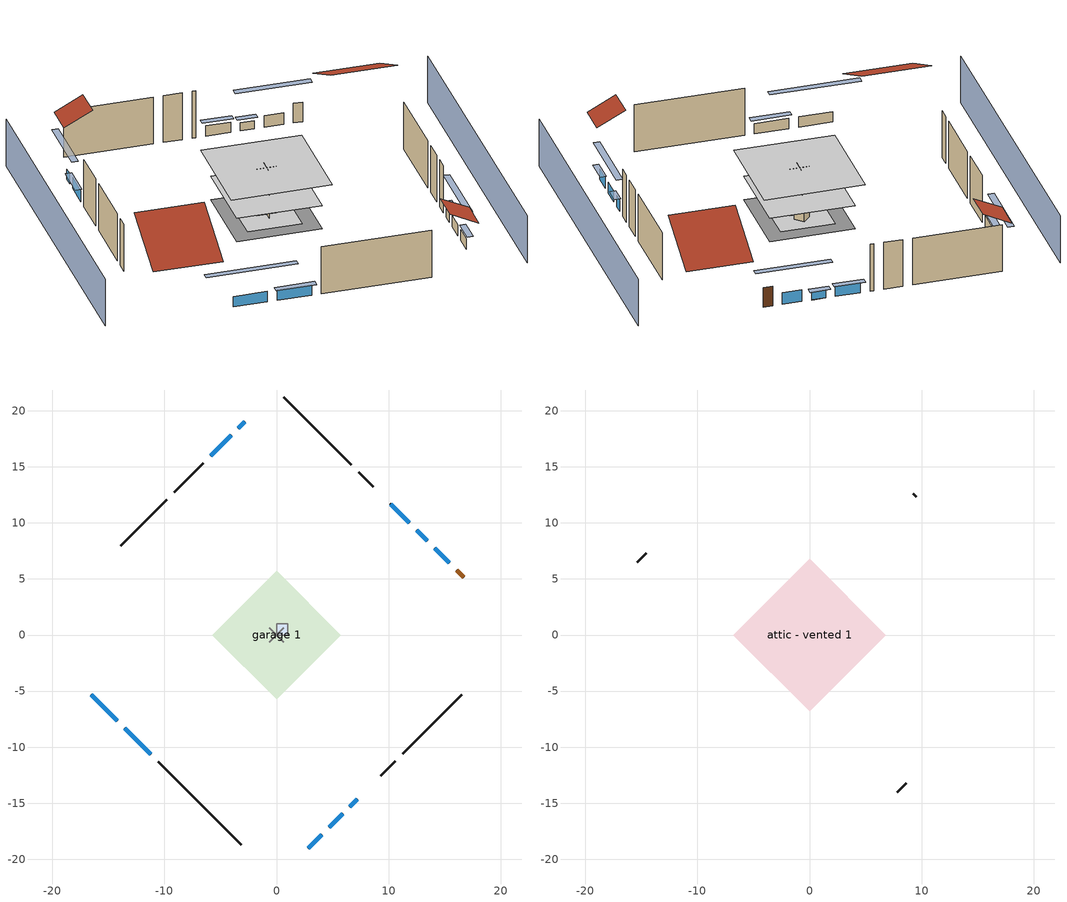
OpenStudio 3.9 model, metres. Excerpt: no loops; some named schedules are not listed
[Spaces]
garage 1
 floor foundation (Slab1 construction): -3.66,0 0,3.66 3.66,0 0,-3.66 z0
 wall outside (Wall1 construction): -6.54,15.31 -9.13,12.73 z0:4.88
 wall outside (Wall2 construction): 8.61,13.24 7.32,14.53 z0:4.88
 wall outside (Wall12 construction): 9.3,-12.56 10.59,-11.26 z0:4.88
 wall to conditioned space 1 (Wall5 construction Reversed): -0.65,0.65 0.65,-0.65 z0:4.88
 wall to conditioned space 1 (Wall6 construction Reversed): -0.65,-0.65 0.65,0.65 z0:4.88
conditioned space 1
 floor to garage 1 (Floor1 construction): -3.66,0 0,3.66 3.66,0 0,-3.66 z0
 floor foundation (Slab2 construction): -5.72,0 0,5.72 5.72,0 0,-5.72 z0
 floor adiabatic (AdiabaticFloorConstruction): -5.72,0 0,5.72 5.72,0 0,-5.72 z2.44
 wall outside (Wall3 construction): -10.57,-11.28 -3.16,-18.7 z0:4.88
 wall outside (Wall4 construction): -9.79,12.07 -13.91,7.95 z0:4.88
 wall outside (Wall7 construction): 6.66,15.19 0.66,21.2 z0:4.88
 wall outside (Wall8 construction): 11.25,-10.61 16.51,-5.35 z0:4.88
 wall outside (AdiabaticWallConstruction): -16.5,-5.35 -14.19,-7.66 / -13.54,-8.32 -11.23,-10.63 / -2.82,19.04 -3.39,18.46 / 11.86,10 10.17,11.69 z0:1.07; -4.05,17.81 -5.89,15.97 z0:1.16; 15.4,6.45 14.11,7.75 z0:1.22; 13.45,8.4 12.51,9.34 z0:0.85; 4.69,-17.17 5.9,-15.96 / 2.82,-19.04 4.03,-17.82 z0:1.13; 6.55,-15.3 7.19,-14.66 z0:1.19
 wall outside (AdiabaticWallConstruction 1): 16.71,5.15 16.06,5.8 z0:2.03
 window (WindowConstruction): -16.5,-5.35 -14.19,-7.66 z0:1.07
 window (WindowConstruction 1): -13.54,-8.32 -11.23,-10.63 z0:1.07
 window (WindowConstruction 2): -2.82,19.04 -3.39,18.46 z0:1.07
 window (WindowConstruction 3): -4.05,17.81 -5.89,15.97 z0:1.16
 window (WindowConstruction 4): 15.4,6.45 14.11,7.75 z0:1.22
 window (WindowConstruction 5): 13.45,8.4 12.51,9.34 z0:0.85
 window (WindowConstruction 6): 11.86,10 10.17,11.69 z0:1.07
 window (WindowConstruction 7): 4.69,-17.17 5.9,-15.96 z0:1.13
 window (WindowConstruction 8): 6.56,-15.3 7.19,-14.66 z0:1.19
 window (WindowConstruction 9): 2.82,-19.04 4.03,-17.83 z0:1.13
 door (Door): 16.71,5.15 16.06,5.8 z0:2.03
 ceiling adiabatic (AdiabaticFloorConstruction): 0,-5.72 5.72,0 0,5.72 -5.72,0 z2.44
furnace airloop ret air space
 floor adiabatic (AdiabaticConst): 0,0 0,1 1,1 1,0 z0
 wall adiabatic (AdiabaticConst): 0,1 0,0 1,0 1,1 0,1 z0:1
 ceiling adiabatic (AdiabaticConst): 1,0 1,1 0,1 0,0 z1
attic - vented 1
 floor to conditioned space 1 (Floor2 construction Reversed): -6.79,0 0,6.79 6.79,0 0,-6.79 z4.88
 wall outside (Wall9 construction): -14.56,7.29 -15.36,6.5 z0:4.88
 wall outside (Wall10 construction): 7.85,-14.01 8.64,-13.21 z0:4.88
 wall outside (Wall11 construction): 9.51,12.34 9.27,12.58 z0:4.88
 roof outside (Roof1 construction): -17.16,-4.7,4.88 -12.96,-0.5,7.85 -17.66,4.2,7.85 -21.86,0,4.88
 roof outside (Roof2 construction): -2.16,19.69,4.88 -0.23,17.76,6.24 1.93,19.92,6.24 0,21.86,4.88
 roof outside (Roof3 construction): 2.16,-19.69,4.88 0.23,-17.76,6.24 -1.93,-19.92,6.24 0,-21.86,4.88
 roof outside (Roof4 construction): 17.36,4.49,4.88 13.35,0.47,7.72 17.84,-4.02,7.72 21.86,0,4.88
shading: 3.23,-25.09 25.09,-3.23 / -3.23,25.09 -25.09,3.23 z0:4.88; -12.25,-9.6 -18.44,-3.41 -18.87,-3.84 -12.69,-10.03 z3.81; -11.01,-10.84 -13.75,-8.1 -14.18,-8.53 -11.44,-11.27 z1.37; -5.33,16.52 -0.88,20.98 -1.31,21.41 -5.76,16.96 z3.81; -6.1,15.75 -3.83,18.02 -4.26,18.45 -6.53,16.18 z1.46; 12.17,9.69 17.34,4.51 17.77,4.94 12.6,10.12 z3.96; 12.3,9.56 13.67,8.19 14.1,8.62 12.73,9.99 z1.16; 9.95,11.9 12.07,9.78 12.5,10.21 10.39,12.33 z1.37; 7.84,-14.02 2.75,-19.11 3.18,-19.54 8.27,-14.45 z3.87; 7.41,-14.45 6.34,-15.52 6.77,-15.95 7.84,-14.88 z1.49; 4.25,-17.61 2.6,-19.25 3.03,-19.68 4.68,-18.04 z1.43
[Site]
Portland Intl Arpt_OR: Latitude {deg}=45.59; Longitude {deg}=-122.6; Time Zone {hr}=-8; Elevation {m}=33; Terrain=Suburbs; Keep Site Location Information=Yes
[Site:GroundTemperature:Shallow]
10.2558, 8.96328, 8.85977, 9.47314, 11.9355, 14.3863, 16.5111, 17.8571, 17.9714, 16.8767, 14.8061, 12.4304
[Site:WaterMainsTemperature]
Calculation Method=Schedule; Temperature Schedule=mains temperature schedule
[Building]
Building 1
[Material] Roughness=Rough
Name | Thickness {m} | Conductivity {W/m-K} | Density {kg/m3} | Specific Heat {J/kg-K} | Thermal Absorptance | Solar Absorptance | Visible Absorptance
asphalt or fiberglass shingles | 0.00635 | 0.162714 | 1121.4 | 1465.45 | 0.9 | 0.85 | 0.85
roof rigid ins | 0.00281632 | 0.029427 | 32.04 | 1214.23 | 0.9 | 0.7 | 0.7
osb sheathing 0.5 in. | 0.0127 | 0.115458 | 512.64 | 1214.23 | 0.9 | 0.6 | 0.6
brick veneer | 0.1016 | 0.793375 | 1762.2 | 795.53 | 0.9 | 0.5 | 0.5
osb sheathing 0.5 in. 1 | 0.0127 | 0.115458 | 512.64 | 1214.23 | 0.9 | 0.7 | 0.7
wall stud and cavity | 0.1397 | 0.447971 | 139.0536 | 1170.24 | 0.9 | 0.6 | 0.6
wall stud and cavity 1 | 0.1397 | 0.558292 | 139.0536 | 1170.24 | 0.9 | 0.7 | 0.7
gypsum board | 0.0127 | 0.160291 | 801 | 837.4 | 0.9 | 0.6 | 0.6
osb sheathing 0.5 in. 2; osb sheathing 0.5 in. 3 | 0.0127 | 0.115458 | 512.64 | 1214.23
wall stud and cavity 2 | 0.1397 | 0.476402 | 139.0536 | 1170.24 | 0.9 | 0.7 | 0.7
floor stud and cavity | 0.1397 | 0.923637 | 92.3553 | 1139.71 | 0.9 | 0.7 | 0.7
osb sheathing 0.75 in. | 0.01905 | 0.115458 | 512.64 | 1214.23 | 0.9 | 0.7 | 0.7
floor covering | 0.0127 | 0.0433444 | 54.468 | 1339.84 | 0.9 | 0.6 | 0.6
ceiling loosefill ins | 0.0846667 | 0.0480833 | 16.02 | 1046.75 | 0.9 | 0.7 | 0.7
ceiling stud and cavity | 0.1397 | 0.0920385 | 65.682 | 1177.47 | 0.9 | 0.7 | 0.7
concrete 4.0 in. | 0.1016 | 1.803125 | 2242.8 | 837.4 | 0.9 | 0.7 | 0.7
floor covering 1 | 0.0127 | 0.0450781 | 54.468 | 1339.84 | 0.9 | 0.9 | 0.9
wood siding; wood siding 1 | 0.0254 | 0.102417 | 544.68 | 1172.36
wall rigid ins; floor rigid ins | 0.512978 | 0.029427 | 32.04 | 1214.23 | 0.9 | 0.7 | 0.7
wall stud and cavity 3 | 0.0889 | 0.380278 | 52.3479 | 1209.89 | 0.9 | 0.7 | 0.7
door material | 0.04445 | 0.0612267 | 512.64 | 1214.23 | 0.9 | 0.7 | 0.7
floor stud and cavity 1 | 0.1397 | 1.75129 | 37.0049 | 1207.88 | 0.9 | 0.7 | 0.7
wall stud and cavity 4 | 0.0889 | 0.391764 | 83.0341 | 1211.67 | 0.9 | 0.7 | 0.7
furniture material conditioned space 1; furniture material garage 1 | 0.1524 | 0.115458 | 640.8 | 1214.23 | 0.9 | 0.6 | 0.6
[Construction]
Roof1 construction; Roof2 construction; Roof3 construction; Roof4 construction: asphalt or fiberglass shingles, roof rigid ins, osb sheathing 0.5 in.
Wall1 construction; Wall2 construction: brick veneer, osb sheathing 0.5 in. 1, wall stud and cavity
Wall3 construction; Wall4 construction: brick veneer, osb sheathing 0.5 in. 1, wall stud and cavity 1, gypsum board
Wall5 construction Reversed: gypsum board, wall stud and cavity 2, osb sheathing 0.5 in. 2
Wall6 construction Reversed: gypsum board, wall stud and cavity 2, osb sheathing 0.5 in. 3
Wall7 construction; Wall8 construction: brick veneer, osb sheathing 0.5 in. 3, wall stud and cavity 1, gypsum board
Wall9 construction; Wall10 construction; Wall11 construction; Wall12 construction: brick veneer, osb sheathing 0.5 in. 3, wall stud and cavity
Floor1 construction: floor stud and cavity, osb sheathing 0.75 in., floor covering
Floor2 construction Reversed: gypsum board, ceiling stud and cavity, ceiling loosefill ins
Slab1 construction: concrete 4.0 in.
Slab2 construction: concrete 4.0 in., floor covering 1
WindowConstruction; WindowConstruction 1; WindowConstruction 2; WindowConstruction 3; WindowConstruction 4; WindowConstruction 5; WindowConstruction 6; WindowConstruction 7; WindowConstruction 8; WindowConstruction 9: WindowMaterial
AdiabaticWallConstruction: wood siding, wall rigid ins, wall stud and cavity 3, gypsum board
Door: door material
AdiabaticWallConstruction 1: wood siding 1, wall rigid ins, wall stud and cavity 3, gypsum board
AdiabaticFloorConstruction: floor stud and cavity 1, floor rigid ins, osb sheathing 0.75 in., floor covering
PartitionWallConstruction: gypsum board, wall stud and cavity 4, gypsum board
furniture construction conditioned space 1: furniture material conditioned space 1
furniture construction garage 1: furniture material garage 1
AdiabaticConst: Adiabatic
[WindowMaterial:SimpleGlazingSystem]
WindowMaterial: U-Factor {W/m2-K}=2.78222; Solar Heat Gain Coefficient=0.56
[Material:NoMass]
Adiabatic: Roughness=Rough; Thermal Resistance {m2-K/W}=176.1
[ThermalZone] Multiplier=1; Use Ideal Air Loads=No
Name | Volume {m3} | Thermostat
conditioned space | 384.656 | conditioned space temperature setpoint
attic - vented | 66.0439
garage | 65.242
furnace airloop ret air zone | 1
[Sizing:Zone] Zone Cooling Design Supply Air Temperature Input Method=SupplyAirTemperature; Zone Cooling Design Supply Air Temperature {C}=14; Zone Cooling Design Supply Air Temperature Difference {deltaC}=11.11; Zone Heating Design Supply Air Temperature Input Method=SupplyAirTemperature; Zone Heating Design Supply Air Temperature {C}=40; Zone Heating Design Supply Air Temperature Difference {deltaC}=11.11; Zone Cooling Design Supply Air Humidity Ratio {kg-H2O/kg-air}=0.0085; Zone Heating Design Supply Air Humidity Ratio {kg-H2O/kg-air}=0.008; Cooling Design Air Flow Method=DesignDay; Heating Design Air Flow Method=DesignDay; Account for Dedicated Outdoor Air System=No; Dedicated Outdoor Air System Control Strategy=NeutralSupplyAir; Dedicated Outdoor Air Low Setpoint Temperature for Design {C}=autosize; Dedicated Outdoor Air High Setpoint Temperature for Design {C}=autosize; Zone Load Sizing Method=Sensible Load Only No Latent Load; Zone Latent Cooling Design Supply Air Humidity Ratio Input Method=HumidityRatioDifference; Zone Cooling Design Supply Air Humidity Ratio Difference {kgWater/kgDryAir}=0.005; Zone Latent Heating Design Supply Air Humidity Ratio Input Method=HumidityRatioDifference; Zone Humidification Design Supply Air Humidity Ratio Difference {kgWater/kgDryAir}=0.005; Sizing Option=Coincident
attic - vented; garage; furnace airloop ret air zone
[Space]
Name | Thermal Zone | Volume {m3}
conditioned space 1 | conditioned space | 384.656
attic - vented 1 | attic - vented | 66.0439
garage 1 | garage | 65.242
furnace airloop ret air space | furnace airloop ret air zone
[ThermostatSetpoint:DualSetpoint]
conditioned space temperature setpoint: Heating Setpoint Temperature Schedule=heating setpoint; Cooling Setpoint Temperature Schedule=cooling setpoint; Temperature Difference Between Cutout And Setpoint {deltaC}=0
[Foundation:Kiva] Wall Height Above Grade {m}=0.1016; Wall Depth Below Slab {m}=0.2032
Name | Initial Indoor Air Temperature {C}
Foundation Kiva 1 | 13.4258
Foundation Kiva 2 | 20
[Foundation:Kiva:Settings]
Soil Conductivity {W/m-K}=1.3848; Soil Density {kg/m3}=1842.3; Soil Specific Heat {J/kg-K}=418.7; Ground Solar Absorptivity=0.9; Ground Thermal Absorptivity=0.9; Ground Surface Roughness {m}=0.03; Far-Field Width {m}=40; Deep-Ground Boundary Condition=ZeroFlux; Deep-Ground Depth {m}=40; Minimum Cell Dimension {m}=0.2; Maximum Cell Growth Coefficient=3; Simulation Timestep=Timestep
[SurfaceProperty:ExposedFoundationPerimeter] Exposed Perimeter Calculation Method=TotalExposedPerimeter
Name | Total Exposed Perimeter {m}
Slab1 | 14.6304
Slab2 | 29.74848
[SurfaceProperty:IncidentSolarMultiplier] Incident Solar Multiplier=1; Incident Solar Multiplier Schedule=trans schedule winter=0.85 summer=0.7
Window1; Window2; Window3; Window4; Window5; Window6; Window7; Window8; Window9; Window10
[InternalMass:Definition] Design Level Calculation Method=SurfaceArea
Name | Construction | Surface Area {m2}
partition wall mass | PartitionWallConstruction | 157.749
furniture mass conditioned space 1 | furniture construction conditioned space 1 | 63.09974
furniture mass garage 1 | furniture construction garage 1 | 2.67561
[InternalMass] Multiplier=1
Name | Internal Mass Definition | Space or SpaceType
partition wall mass | partition wall mass | conditioned space 1
furniture mass conditioned space 1 | furniture mass conditioned space 1 | conditioned space 1
furniture mass garage 1 | furniture mass garage 1 | garage 1
[EnergyManagementSystem:Sensor]
Name | Output Variable or Output Meter Index Key | Output Variable or Output Meter
water_heater_T_set | water heater setpoint | Schedule Value
out_pb_s |  | Site Outdoor Air Barometric Pressure
out_wt_s |  | Site Outdoor Air Humidity Ratio
site_vw_s |  | Site Wind Speed
cool_season | cooling season schedule | Schedule Value
furnace_airloop_AH_MFR_s | Node 6 | System Node Mass Flow Rate
furnace_airloop_AH_VFR_s | Node 6 | System Node Current Density Volume Flow Rate
furnace_airloop_AH_Tout_s | Node 6 | System Node Temperature
furnace_airloop_AH_Wout_s | Node 6 | System Node Humidity Ratio
furnace_airloop_RA_T_s | Node 9 | System Node Temperature
furnace_airloop_Ra_W_s | Node 9 | System Node Humidity Ratio
furnace_airloop_0_DZ_T_s | attic - vented | Zone Air Temperature
furnace_airloop_0_DZ_W_s | attic - vented | Zone Mean Air Humidity Ratio
natural_vent_s | natural vent schedule | Schedule Value
htg_sp_s | heating setpoint | Schedule Value
clg_sp_s | cooling setpoint | Schedule Value
mech_vent_range_fan_0_sch_s | mech vent range fan 0 schedule | Schedule Value
mech_vent_bath_fan_0_sch_s | mech vent bath fan 0 schedule | Schedule Value
htg_load_cond |  | Heating:EnergyTransfer:Zone:CONDITIONED SPACE
clg_load_cond |  | Cooling:EnergyTransfer:Zone:CONDITIONED SPACE
htg_load_duct |  | Heating:EnergyTransfer:Zone:FURNACE AIRLOOP RET AIR ZONE
clg_load_duct |  | Cooling:EnergyTransfer:Zone:FURNACE AIRLOOP RET AIR ZONE
s_conv | Floor1 | Surface Inside Face Convection Heat Gain Energy
s_ig | Floor1 | Surface Inside Face Internal Gains Radiation Heat Gain Energy
s_sol | Floor1 | Surface Inside Face Solar Radiation Heat Gain Energy
s_lgt | Floor1 | Surface Inside Face Lights Radiation Heat Gain Energy
s_surf | Floor1 | Surface Inside Face Net Surface Thermal Radiation Heat Gain Energy
s_conv_1 | Floor2 | Surface Inside Face Convection Heat Gain Energy
s_ig_1 | Floor2 | Surface Inside Face Internal Gains Radiation Heat Gain Energy
s_sol_1 | Floor2 | Surface Inside Face Solar Radiation Heat Gain Energy
s_lgt_1 | Floor2 | Surface Inside Face Lights Radiation Heat Gain Energy
s_surf_1 | Floor2 | Surface Inside Face Net Surface Thermal Radiation Heat Gain Energy
s_conv_2 | inferred conditioned ceiling | Surface Inside Face Convection Heat Gain Energy
s_ig_2 | inferred conditioned ceiling | Surface Inside Face Internal Gains Radiation Heat Gain Energy
s_sol_2 | inferred conditioned ceiling | Surface Inside Face Solar Radiation Heat Gain Energy
s_lgt_2 | inferred conditioned ceiling | Surface Inside Face Lights Radiation Heat Gain Energy
s_surf_2 | inferred conditioned ceiling | Surface Inside Face Net Surface Thermal Radiation Heat Gain Energy
s_conv_3 | inferred conditioned floor | Surface Inside Face Convection Heat Gain Energy
s_ig_3 | inferred conditioned floor | Surface Inside Face Internal Gains Radiation Heat Gain Energy
s_sol_3 | inferred conditioned floor | Surface Inside Face Solar Radiation Heat Gain Energy
s_lgt_3 | inferred conditioned floor | Surface Inside Face Lights Radiation Heat Gain Energy
s_surf_3 | inferred conditioned floor | Surface Inside Face Net Surface Thermal Radiation Heat Gain Energy
s_conv_4 | Slab2 | Surface Inside Face Convection Heat Gain Energy
s_ig_4 | Slab2 | Surface Inside Face Internal Gains Radiation Heat Gain Energy
s_sol_4 | Slab2 | Surface Inside Face Solar Radiation Heat Gain Energy
s_lgt_4 | Slab2 | Surface Inside Face Lights Radiation Heat Gain Energy
s_surf_4 | Slab2 | Surface Inside Face Net Surface Thermal Radiation Heat Gain Energy
ss_sol | Door1 | Surface Inside Face Solar Radiation Heat Gain Energy
ss_lgt | Door1 | Surface Inside Face Lights Radiation Heat Gain Energy
ss_conv | Door1 | Surface Inside Face Convection Heat Gain Energy
ss_ig | Door1 | Surface Inside Face Internal Gains Radiation Heat Gain Energy
ss_surf | Door1 | Surface Inside Face Net Surface Thermal Radiation Heat Gain Energy
ss_conv_1 | Window1 | Surface Inside Face Convection Heat Gain Energy
ss_ig_1 | Window1 | Surface Inside Face Internal Gains Radiation Heat Gain Energy
ss_surf_1 | Window1 | Surface Inside Face Net Surface Thermal Radiation Heat Gain Energy
ss_trans_in | Window1 | Surface Window Transmitted Solar Radiation Rate
ss_back_out | Window1 | Surface Window Shortwave from Zone Back Out Window Heat Transfer Rate
ss_trans_out | Window1 | Surface Inside Face Initial Transmitted Diffuse Transmitted Out Window Solar Radiation Rate
ss_conv_2 | Window10 | Surface Inside Face Convection Heat Gain Energy
ss_ig_2 | Window10 | Surface Inside Face Internal Gains Radiation Heat Gain Energy
ss_surf_2 | Window10 | Surface Inside Face Net Surface Thermal Radiation Heat Gain Energy
ss_trans_in_1 | Window10 | Surface Window Transmitted Solar Radiation Rate
ss_back_out_1 | Window10 | Surface Window Shortwave from Zone Back Out Window Heat Transfer Rate
ss_trans_out_1 | Window10 | Surface Inside Face Initial Transmitted Diffuse Transmitted Out Window Solar Radiation Rate
ss_conv_3 | Window2 | Surface Inside Face Convection Heat Gain Energy
ss_ig_3 | Window2 | Surface Inside Face Internal Gains Radiation Heat Gain Energy
ss_surf_3 | Window2 | Surface Inside Face Net Surface Thermal Radiation Heat Gain Energy
ss_trans_in_2 | Window2 | Surface Window Transmitted Solar Radiation Rate
ss_back_out_2 | Window2 | Surface Window Shortwave from Zone Back Out Window Heat Transfer Rate
ss_trans_out_2 | Window2 | Surface Inside Face Initial Transmitted Diffuse Transmitted Out Window Solar Radiation Rate
ss_conv_4 | Window3 | Surface Inside Face Convection Heat Gain Energy
ss_ig_4 | Window3 | Surface Inside Face Internal Gains Radiation Heat Gain Energy
ss_surf_4 | Window3 | Surface Inside Face Net Surface Thermal Radiation Heat Gain Energy
ss_trans_in_3 | Window3 | Surface Window Transmitted Solar Radiation Rate
[ElectricEquipment:Definition] Design Level Calculation Method=EquipmentLevel
Name | Design Level {W} | Fraction Latent | Fraction Radiant | Fraction Lost
ceiling fan | 17.5176 | 0 | 0.558 | 0
fridge | 54.7945 | 0 | 0.6 | 0
cooking range | 1355.68 | 0.08 | 0.432 | 0.2
misc tv | 560.921 | 0 | 0.6 | 0
misc plug loads | 368.239 | 0.021 | 0.558 | 0.049
whole house fan; mech vent house fan | 0 | 0 | 0 | 1
mech vent house fan cfis | 0 | 0 | 0 | 0
mech vent range fan 0; mech vent bath fan 0 | 30 | 0 | 0 | 1
[ElectricEquipment] Space or SpaceType=conditioned space 1
Name | Electric Equipment Definition | Schedule
ceiling fan | ceiling fan | ceiling_fan
fridge | fridge | fridge schedule
cooking range | cooking range | cooking_range
misc tv | misc tv | plug_loads_tv
misc plug loads | misc plug loads | plug_loads_other
whole house fan | whole house fan | Always On Discrete
mech vent house fan | mech vent house fan | mech vent house fan schedule
mech vent house fan cfis | mech vent house fan cfis | mech vent house fan cfis schedule
mech vent range fan 0 | mech vent range fan 0 | mech vent range fan 0 schedule
mech vent bath fan 0 | mech vent bath fan 0 | mech vent bath fan 0 schedule
[OtherEquipment:Definition] Design Level Calculation Method=EquipmentLevel
Name | Design Level {W} | Fraction Latent | Fraction Radiant | Fraction Lost
water heater sens; furnace airloop_0 SupSensLkToCond; furnace airloop_0 SupCondToLv; furnace airloop_0 RetCondToRP; furnace airloop_0 RetSensLkToRP; furnace airloop_0 SupCondToDZ; furnace airloop_0 RetCondToDZ; furnace airloop_0 SupSensLkToDZ; mech vent house fan sensible load | 0 | 0 | 0 | 0
water heater lat; furnace airloop_0 SupLatLkToCond; furnace airloop_0 RetLatLkToRP; furnace airloop_0 SupLatLkToDZ; mech vent house fan latent load | 0 | 1 | 0 | 0
water heater energy adjustment1 | 0.01 | 0 | 0 | 1
cooking range 2 | 0 | 0.08 | 0.432 | 0.2
general water use sensible | -61.6891 | 0 | 0.6 | 0
general water use latent | 62.594 | 1 | 0 | 0
[OtherEquipment]
Name | Other Equipment Definition | Space or SpaceType | Schedule | Fuel Type
water heater sens | water heater sens | conditioned space 1 | Always On Discrete
water heater lat | water heater lat | conditioned space 1 | Always On Discrete
water heater energy adjustment1 | water heater energy adjustment1 | conditioned space 1 | Always On Discrete | Electricity
cooking range 1 | cooking range 2 | conditioned space 1 | cooking_range | Electricity
general water use sensible | general water use sensible | conditioned space 1 | general water use schedule
general water use latent | general water use latent | conditioned space 1 | general water use schedule
furnace airloop_0 SupSensLkToCond | furnace airloop_0 SupSensLkToCond | conditioned space 1 | Always On Discrete
furnace airloop_0 SupLatLkToCond | furnace airloop_0 SupLatLkToCond | conditioned space 1 | Always On Discrete
furnace airloop_0 SupCondToLv | furnace airloop_0 SupCondToLv | conditioned space 1 | Always On Discrete
furnace airloop_0 RetCondToRP | furnace airloop_0 RetCondToRP | furnace airloop ret air space | Always On Discrete
furnace airloop_0 RetSensLkToRP | furnace airloop_0 RetSensLkToRP | furnace airloop ret air space | Always On Discrete
furnace airloop_0 RetLatLkToRP | furnace airloop_0 RetLatLkToRP | furnace airloop ret air space | Always On Discrete
furnace airloop_0 SupCondToDZ | furnace airloop_0 SupCondToDZ | attic - vented 1 | Always On Discrete
furnace airloop_0 RetCondToDZ | furnace airloop_0 RetCondToDZ | attic - vented 1 | Always On Discrete
furnace airloop_0 SupSensLkToDZ | furnace airloop_0 SupSensLkToDZ | attic - vented 1 | Always On Discrete
furnace airloop_0 SupLatLkToDZ | furnace airloop_0 SupLatLkToDZ | attic - vented 1 | Always On Discrete
mech vent house fan sensible load | mech vent house fan sensible load | conditioned space 1 | Always On Discrete
mech vent house fan latent load | mech vent house fan latent load | conditioned space 1 | Always On Discrete
[Lights:Definition] Design Level Calculation Method=LightingLevel; Fraction Radiant=0.6; Fraction Visible=0.2; Return Air Fraction=0
Name | Lighting Level {W}
interior lighting | 360.716
garage lighting | 14.4881
[Lights] Fraction Replaceable=1
Name | Lights Definition | Space or SpaceType | Schedule
interior lighting | interior lighting | conditioned space 1 | lighting_interior
garage lighting | garage lighting | garage 1 | lighting_garage
[Exterior:Lights:Definition]
exterior lighting: Design Level {W}=10.6381
[Exterior:Lights]
exterior lighting: Exterior Lights Definition=exterior lighting; Schedule=exterior lighting schedule
[People:Definition]
occupants: Number of People Calculation Method=People; Number of People {people}=3; Fraction Radiant=0.314171; Sensible Heat Fraction=0.56303; Carbon Dioxide Generation Rate {m3/s-W}=0; Enable ASHRAE 55 Comfort Warnings=No; Mean Radiant Temperature Calculation Type=EnclosureAveraged
[People]
occupants: People Definition=occupants; Space or SpaceType=conditioned space 1; Number of People Schedule=occupants; Activity Level Schedule=occupants activity schedule; Multiplier=1
[ZoneMixing] Schedule=Always On Continuous; Design Flow Rate Calculation Method=Flow/Zone; Design Flow Rate {m3/s}=0
Name | Zone or Space | Source Zone or Space
furnace airloop_0 ZoneMixDZToCond mix | conditioned space | attic - vented
furnace airloop_0 ZoneMixCondToDZ mix; whole house fan mix | attic - vented | conditioned space
[SpaceInfiltration:DesignFlowRate] Schedule=Always On Discrete; Design Flow Rate Calculation Method=Flow/Space; Design Flow Rate {m3/s}=0
Name | Space or SpaceType
natural vent flow; whole house fan flow; infil flow | conditioned space 1
attic_vented 1 duct leakage imbalance infil flow | attic - vented 1
[SpaceInfiltration:EffectiveLeakageArea] Schedule=Always On Discrete
Name | Space or SpaceType | Effective Air Leakage Area {cm2} | Stack Coefficient | Wind Coefficient
infil garage 1 | garage 1 | 271.837 | 0.000129147 | 4.38083e-05
infil attic - vented 1 | attic - vented 1 | 3074.78 | 0.000149348 | 4.14799e-05
